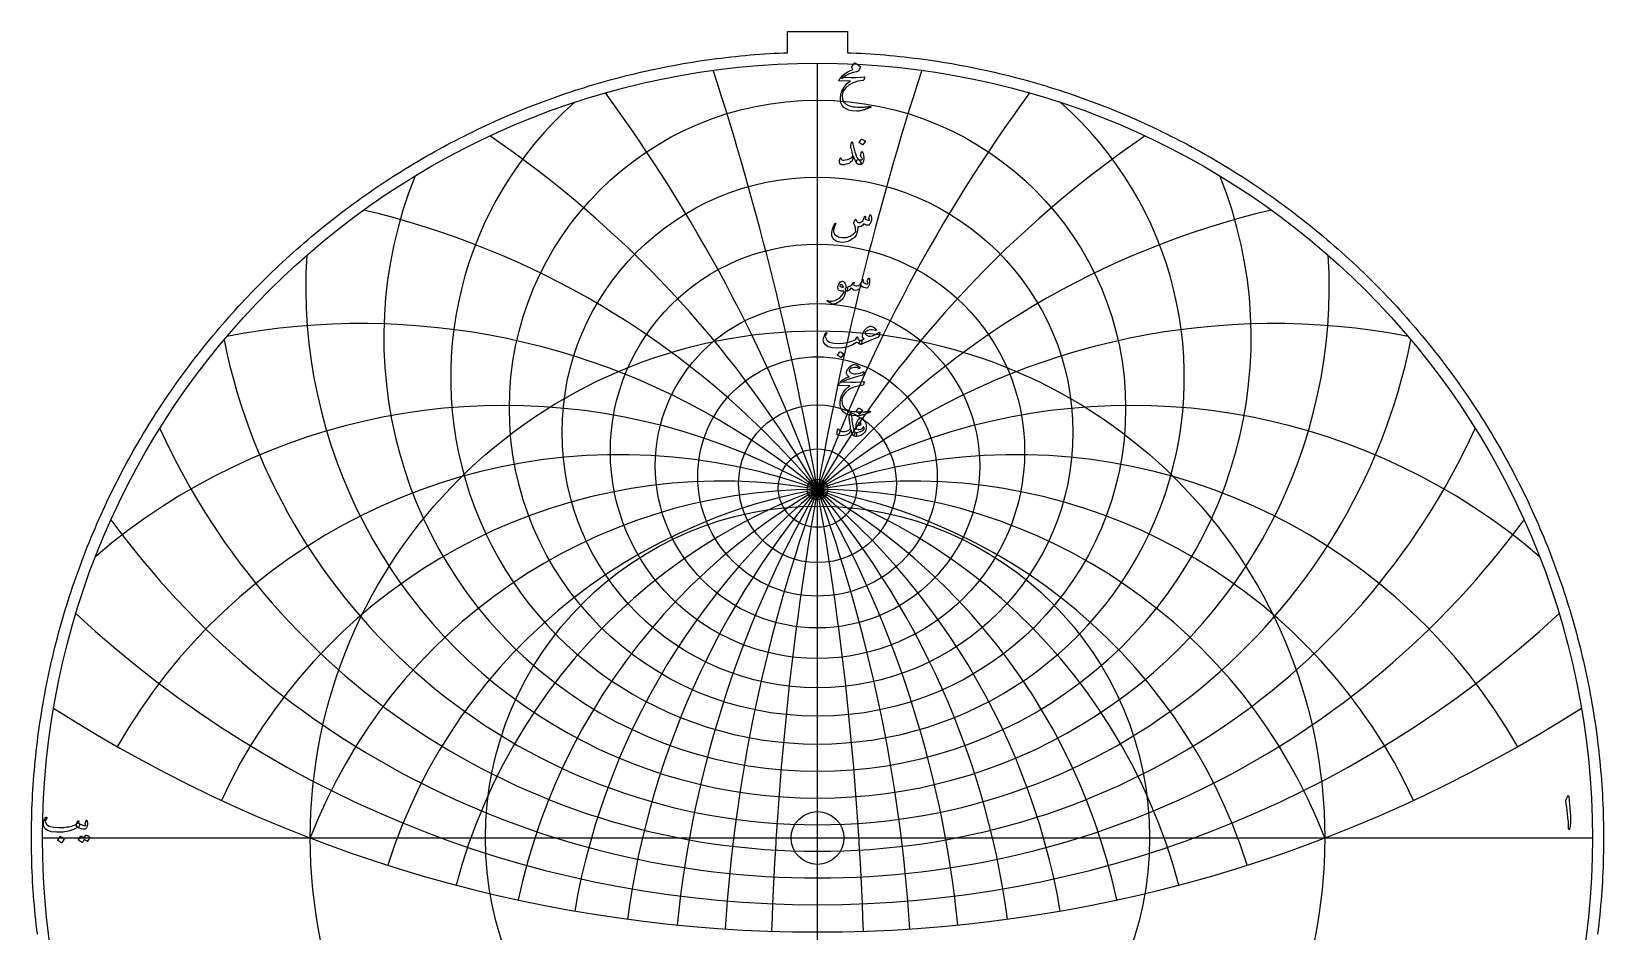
# Model space of a CAD drawing. Header units: millimetres. Extents: x -69 to 69, y -69 to 71.
# Drawn here: x -68.9 to 68.9, y -8.2 to 70.7 of the extents above; entities that cross this region are included whole.
import ezdxf

# ---------------------------------------------------------------- set-up
doc = ezdxf.new("R2010")
doc.units = ezdxf.units.MM
for name, color, linetype in [('CUT_INNER', 6, 'Continuous'), ('CUT_OUTER', 1, 'Continuous'), ('ENGRAVE', 7, 'Continuous'), ('ENGRAVE_FINE', 8, 'Continuous'), ('TEXT', 5, 'Continuous')]:
    doc.layers.add(name, color=color, linetype=linetype)

msp = doc.modelspace()

# ---------------------------------------------------------------- linework, layer by layer
at = {"layer": 'CUT_INNER'}
msp.add_circle((0, 0), 2.315, dxfattribs=at)
at = {"layer": 'CUT_OUTER'}
msp.add_lwpolyline([(-68.4141, -8.4381), (-68.4646, -8.0181), (-68.5125, -7.5979), (-68.5578, -7.1774), (-68.6006, -6.7566), (-68.6407, -6.3355), (-68.6783, -5.9142), (-68.7133, -5.4927), (-68.7457, -5.071), (-68.7755, -4.6491), (-68.8028, -4.227), (-68.8274, -3.8047), (-68.8495, -3.3824), (-68.8689, -2.9598), (-68.8858, -2.5372), (-68.9001, -2.1145), (-68.9117, -1.6917), (-68.9208, -1.2688), (-68.9273, -0.8459), (-68.9312, -0.423), (-68.9325, 0), (-68.9312, 0.423), (-68.9273, 0.8459), (-68.9208, 1.2688), (-68.9117, 1.6917), (-68.9001, 2.1145), (-68.8858, 2.5372), (-68.8689, 2.9598), (-68.8495, 3.3824), (-68.8274, 3.8047), (-68.8028, 4.227), (-68.7755, 4.6491), (-68.7457, 5.071), (-68.7133, 5.4927), (-68.6783, 5.9142), (-68.6407, 6.3355), (-68.6006, 6.7566), (-68.5578, 7.1774), (-68.5125, 7.5979), (-68.4646, 8.0181), (-68.4141, 8.4381), (-68.361, 8.8577), (-68.3054, 9.277), (-68.2472, 9.6959), (-68.1864, 10.1145), (-68.1231, 10.5327), (-68.0572, 10.9505), (-67.9887, 11.3679), (-67.9177, 11.7848), (-67.8441, 12.2013), (-67.7679, 12.6174), (-67.6892, 13.033), (-67.608, 13.4481), (-67.5242, 13.8626), (-67.4379, 14.2767), (-67.349, 14.6902), (-67.2576, 15.1032), (-67.1636, 15.5156), (-67.0672, 15.9274), (-66.9682, 16.3386), (-66.8667, 16.7492), (-66.7626, 17.1592), (-66.6561, 17.5685), (-66.5471, 17.9772), (-66.4355, 18.3852), (-66.3214, 18.7925), (-66.2049, 19.1991), (-66.0858, 19.6049), (-65.9643, 20.01), (-65.8403, 20.4144), (-65.7138, 20.818), (-65.5848, 21.2208), (-65.4534, 21.6229), (-65.3194, 22.0241), (-65.1831, 22.4245), (-65.0443, 22.824), (-64.903, 23.2227), (-64.7593, 23.6205), (-64.6131, 24.0174), (-64.4645, 24.4134), (-64.3135, 24.8085), (-64.1601, 25.2026), (-64.0042, 25.5958), (-63.846, 25.9881), (-63.6853, 26.3793), (-63.5223, 26.7696), (-63.3568, 27.1589), (-63.189, 27.5471), (-63.0188, 27.9343), (-62.8462, 28.3204), (-62.6712, 28.7055), (-62.4939, 29.0895), (-62.3142, 29.4724), (-62.1322, 29.8542), (-61.9479, 30.2349), (-61.7612, 30.6144), (-61.5722, 30.9928), (-61.3809, 31.37), (-61.1872, 31.7461), (-60.9913, 32.1209), (-60.793, 32.4946), (-60.5925, 32.867), (-60.3897, 33.2381), (-60.1846, 33.6081), (-59.9773, 33.9767), (-59.7677, 34.3441), (-59.5558, 34.7102), (-59.3417, 35.0749), (-59.1254, 35.4384), (-58.9068, 35.8005), (-58.686, 36.1613), (-58.4631, 36.5207), (-58.2379, 36.8787), (-58.0105, 37.2354), (-57.7809, 37.5906), (-57.5492, 37.9444), (-57.3153, 38.2968), (-57.0792, 38.6478), (-56.841, 38.9973), (-56.6006, 39.3453), (-56.3582, 39.6919), (-56.1136, 40.037), (-55.8668, 40.3805), (-55.618, 40.7225), (-55.3671, 41.063), (-55.1141, 41.402), (-54.859, 41.7394), (-54.6019, 42.0752), (-54.3427, 42.4095), (-54.0814, 42.7421), (-53.8182, 43.0731), (-53.5529, 43.4025), (-53.2855, 43.7303), (-53.0162, 44.0564), (-52.7449, 44.3809), (-52.4716, 44.7037), (-52.1963, 45.0248), (-51.919, 45.3443), (-51.6398, 45.662), (-51.3587, 45.978), (-51.0756, 46.2922), (-50.7906, 46.6048), (-50.5037, 46.9155), (-50.2149, 47.2245), (-49.9242, 47.5318), (-49.6316, 47.8372), (-49.3371, 48.1408), (-49.0408, 48.4426), (-48.7426, 48.7426), (-48.4426, 49.0408), (-48.1408, 49.3371), (-47.8372, 49.6316), (-47.5318, 49.9242), (-47.2245, 50.2149), (-46.9155, 50.5037), (-46.6048, 50.7906), (-46.2922, 51.0756), (-45.978, 51.3587), (-45.662, 51.6398), (-45.3443, 51.919), (-45.0248, 52.1963), (-44.7037, 52.4716), (-44.3809, 52.7449), (-44.0564, 53.0162), (-43.7303, 53.2855), (-43.4025, 53.5529), (-43.0731, 53.8182), (-42.7421, 54.0814), (-42.4095, 54.3427), (-42.0752, 54.6019), (-41.7394, 54.859), (-41.402, 55.1141), (-41.063, 55.3671), (-40.7225, 55.618), (-40.3805, 55.8668), (-40.037, 56.1136), (-39.6919, 56.3582), (-39.3453, 56.6006), (-38.9973, 56.841), (-38.6478, 57.0792), (-38.2968, 57.3153), (-37.9444, 57.5492), (-37.5906, 57.7809), (-37.2354, 58.0105), (-36.8787, 58.2379), (-36.5207, 58.4631), (-36.1613, 58.686), (-35.8005, 58.9068), (-35.4384, 59.1254), (-35.0749, 59.3417), (-34.7102, 59.5558), (-34.3441, 59.7677), (-33.9767, 59.9773), (-33.6081, 60.1846), (-33.2381, 60.3897), (-32.867, 60.5925), (-32.4946, 60.793), (-32.1209, 60.9913), (-31.7461, 61.1872), (-31.37, 61.3809), (-30.9928, 61.5722), (-30.6144, 61.7612), (-30.2349, 61.9479), (-29.8542, 62.1322), (-29.4724, 62.3142), (-29.0895, 62.4939), (-28.7055, 62.6712), (-28.3204, 62.8462), (-27.9343, 63.0188), (-27.5471, 63.189), (-27.1589, 63.3568), (-26.7696, 63.5223), (-26.3793, 63.6853), (-25.9881, 63.846), (-25.5958, 64.0042), (-25.2026, 64.1601), (-24.8085, 64.3135), (-24.4134, 64.4645), (-24.0174, 64.6131), (-23.6205, 64.7593), (-23.2227, 64.903), (-22.824, 65.0443), (-22.4245, 65.1831), (-22.0241, 65.3194), (-21.6229, 65.4534), (-21.2208, 65.5848), (-20.818, 65.7138), (-20.4144, 65.8403), (-20.01, 65.9643), (-19.6049, 66.0858), (-19.1991, 66.2049), (-18.7925, 66.3214), (-18.3852, 66.4355), (-17.9772, 66.5471), (-17.5685, 66.6561), (-17.1592, 66.7626), (-16.7492, 66.8667), (-16.3386, 66.9682), (-15.9274, 67.0672), (-15.5156, 67.1636), (-15.1032, 67.2576), (-14.6902, 67.349), (-14.2767, 67.4379), (-13.8626, 67.5242), (-13.4481, 67.608), (-13.033, 67.6892), (-12.6174, 67.7679), (-12.2013, 67.8441), (-11.7848, 67.9177), (-11.3679, 67.9887), (-10.9505, 68.0572), (-10.5327, 68.1231), (-10.1145, 68.1864), (-9.6959, 68.2472), (-9.277, 68.3054), (-8.8577, 68.361), (-8.4381, 68.4141), (-8.0181, 68.4646), (-7.5979, 68.5125), (-7.1774, 68.5578), (-6.7566, 68.6006), (-6.3355, 68.6407), (-5.9142, 68.6783), (-5.4927, 68.7133), (-5.071, 68.7457), (-4.6491, 68.7755), (-4.227, 68.8028), (-3.8047, 68.8274), (-3.3824, 68.8495), (-2.9598, 68.8689), (-2.6425, 68.8816), (-2.6425, 70.7445), (2.6425, 70.7445), (2.6425, 68.8816), (2.9598, 68.8689), (3.3824, 68.8495), (3.8047, 68.8274), (4.227, 68.8028), (4.6491, 68.7755), (5.071, 68.7457), (5.4927, 68.7133), (5.9142, 68.6783), (6.3355, 68.6407), (6.7566, 68.6006), (7.1774, 68.5578), (7.5979, 68.5125), (8.0181, 68.4646), (8.4381, 68.4141), (8.8577, 68.361), (9.277, 68.3054), (9.6959, 68.2472), (10.1145, 68.1864), (10.5327, 68.1231), (10.9505, 68.0572), (11.3679, 67.9887), (11.7848, 67.9177), (12.2013, 67.8441), (12.6174, 67.7679), (13.033, 67.6892), (13.4481, 67.608), (13.8626, 67.5242), (14.2767, 67.4379), (14.6902, 67.349), (15.1032, 67.2576), (15.5156, 67.1636), (15.9274, 67.0672), (16.3386, 66.9682), (16.7492, 66.8667), (17.1592, 66.7626), (17.5685, 66.6561), (17.9772, 66.5471), (18.3852, 66.4355), (18.7925, 66.3214), (19.1991, 66.2049), (19.6049, 66.0858), (20.01, 65.9643), (20.4144, 65.8403), (20.818, 65.7138), (21.2208, 65.5848), (21.6229, 65.4534), (22.0241, 65.3194), (22.4245, 65.1831), (22.824, 65.0443), (23.2227, 64.903), (23.6205, 64.7593), (24.0174, 64.6131), (24.4134, 64.4645), (24.8085, 64.3135), (25.2026, 64.1601), (25.5958, 64.0042), (25.9881, 63.846), (26.3793, 63.6853), (26.7696, 63.5223), (27.1589, 63.3568), (27.5471, 63.189), (27.9343, 63.0188), (28.3204, 62.8462), (28.7055, 62.6712), (29.0895, 62.4939), (29.4724, 62.3142), (29.8542, 62.1322), (30.2349, 61.9479), (30.6144, 61.7612), (30.9928, 61.5722), (31.37, 61.3809), (31.7461, 61.1872), (32.1209, 60.9913), (32.4946, 60.793), (32.867, 60.5925), (33.2381, 60.3897), (33.6081, 60.1846), (33.9767, 59.9773), (34.3441, 59.7677), (34.7102, 59.5558), (35.0749, 59.3417), (35.4384, 59.1254), (35.8005, 58.9068), (36.1613, 58.686), (36.5207, 58.4631), (36.8787, 58.2379), (37.2354, 58.0105), (37.5906, 57.7809), (37.9444, 57.5492), (38.2968, 57.3153), (38.6478, 57.0792), (38.9973, 56.841), (39.3453, 56.6006), (39.6919, 56.3582), (40.037, 56.1136), (40.3805, 55.8668), (40.7225, 55.618), (41.063, 55.3671), (41.402, 55.1141), (41.7394, 54.859), (42.0752, 54.6019), (42.4095, 54.3427), (42.7421, 54.0814), (43.0731, 53.8182), (43.4025, 53.5529), (43.7303, 53.2855), (44.0564, 53.0162), (44.3809, 52.7449), (44.7037, 52.4716), (45.0248, 52.1963), (45.3443, 51.919), (45.662, 51.6398), (45.978, 51.3587), (46.2922, 51.0756), (46.6048, 50.7906), (46.9155, 50.5037), (47.2245, 50.2149), (47.5318, 49.9242), (47.8372, 49.6316), (48.1408, 49.3371), (48.4426, 49.0408), (48.7426, 48.7426), (49.0408, 48.4426), (49.3371, 48.1408), (49.6316, 47.8372), (49.9242, 47.5318), (50.2149, 47.2245), (50.5037, 46.9155), (50.7906, 46.6048), (51.0756, 46.2922), (51.3587, 45.978), (51.6398, 45.662), (51.919, 45.3443), (52.1963, 45.0248), (52.4716, 44.7037), (52.7449, 44.3809), (53.0162, 44.0564), (53.2855, 43.7303), (53.5529, 43.4025), (53.8182, 43.0731), (54.0814, 42.7421), (54.3427, 42.4095), (54.6019, 42.0752), (54.859, 41.7394), (55.1141, 41.402), (55.3671, 41.063), (55.618, 40.7225), (55.8668, 40.3805), (56.1136, 40.037), (56.3582, 39.6919), (56.6006, 39.3453), (56.841, 38.9973), (57.0792, 38.6478), (57.3153, 38.2968), (57.5492, 37.9444), (57.7809, 37.5906), (58.0105, 37.2354), (58.2379, 36.8787), (58.4631, 36.5207), (58.686, 36.1613), (58.9068, 35.8005), (59.1254, 35.4384), (59.3417, 35.0749), (59.5558, 34.7102), (59.7677, 34.3441), (59.9773, 33.9767), (60.1846, 33.6081), (60.3897, 33.2381), (60.5925, 32.867), (60.793, 32.4946), (60.9913, 32.1209), (61.1872, 31.7461), (61.3809, 31.37), (61.5722, 30.9928), (61.7612, 30.6144), (61.9479, 30.2349), (62.1322, 29.8542), (62.3142, 29.4724), (62.4939, 29.0895), (62.6712, 28.7055), (62.8462, 28.3204), (63.0188, 27.9343), (63.189, 27.5471), (63.3568, 27.1589), (63.5223, 26.7696), (63.6853, 26.3793), (63.846, 25.9881), (64.0042, 25.5958), (64.1601, 25.2026), (64.3135, 24.8085), (64.4645, 24.4134), (64.6131, 24.0174), (64.7593, 23.6205), (64.903, 23.2227), (65.0443, 22.824), (65.1831, 22.4245), (65.3194, 22.0241), (65.4534, 21.6229), (65.5848, 21.2208), (65.7138, 20.818), (65.8403, 20.4144), (65.9643, 20.01), (66.0858, 19.6049), (66.2049, 19.1991), (66.3214, 18.7925), (66.4355, 18.3852), (66.5471, 17.9772), (66.6561, 17.5685), (66.7626, 17.1592), (66.8667, 16.7492), (66.9682, 16.3386), (67.0672, 15.9274), (67.1636, 15.5156), (67.2576, 15.1032), (67.349, 14.6902), (67.4379, 14.2767), (67.5242, 13.8626), (67.608, 13.4481), (67.6892, 13.033), (67.7679, 12.6174), (67.8441, 12.2013), (67.9177, 11.7848), (67.9887, 11.3679), (68.0572, 10.9505), (68.1231, 10.5327), (68.1864, 10.1145), (68.2472, 9.6959), (68.3054, 9.277), (68.361, 8.8577), (68.4141, 8.4381), (68.4646, 8.0181), (68.5125, 7.5979), (68.5578, 7.1774), (68.6006, 6.7566), (68.6407, 6.3355), (68.6783, 5.9142), (68.7133, 5.4927), (68.7457, 5.071), (68.7755, 4.6491), (68.8028, 4.227), (68.8274, 3.8047), (68.8495, 3.3824), (68.8689, 2.9598), (68.8858, 2.5372), (68.9001, 2.1145), (68.9117, 1.6917), (68.9208, 1.2688), (68.9273, 0.8459), (68.9312, 0.423), (68.9325, 0), (68.9312, -0.423), (68.9273, -0.8459), (68.9208, -1.2688), (68.9117, -1.6917), (68.9001, -2.1145), (68.8858, -2.5372), (68.8689, -2.9598), (68.8495, -3.3824), (68.8274, -3.8047), (68.8028, -4.227), (68.7755, -4.6491), (68.7457, -5.071), (68.7133, -5.4927), (68.6783, -5.9142), (68.6407, -6.3355), (68.6006, -6.7566), (68.5578, -7.1774), (68.5125, -7.5979), (68.4646, -8.0181), (68.4141, -8.4381)], dxfattribs=at)
at = {"layer": 'ENGRAVE'}
for points in [[(0, -67.95), (0, 67.95)], [(-67.95, 0), (67.95, 0)]]:
    msp.add_lwpolyline(points, dxfattribs=at)
for centre, radius in [((0, 0), 67.95), ((0, 37.6982), 27.0197), ((0, 35.571), 22.3956), ((0, 33.9148), 18.1638), ((0, 32.6477), 14.2238), ((0, 0), 44.4794), ((0, 31.7124), 10.4969), ((0, 31.0696), 6.9193), ((0, 30.6936), 3.4366), ((0, 30.5698), 0.906), ((0, 0), 29.1157)]:
    msp.add_circle(centre, radius, dxfattribs=at)
for centre, radius, start, end in [((0, 40.4137), 32.17, 131.44749, 48.55251), ((0, 43.8883), 38.0325, 158.111417, 21.888583), ((0, 48.3767), 44.8761, 176.527025, 3.472975), ((0, 54.2737), 53.109, 191.49664, 348.50336), ((0, 62.2205), 63.3853, 204.507158, 335.492842), ((0, -17.074), 47.6438, 21, 159), ((0, -17.074), 47.6438, 21, 159), ((0, 73.3296), 76.8302, 216.250717, 323.749283), ((0, 89.707), 95.5628, 227.113368, 312.886632), ((0, 115.8727), 124.1164, 237.334847, 302.665153)]:
    msp.add_arc(centre, radius, start, end, dxfattribs=at)
at = {"layer": 'ENGRAVE_FINE'}
for centre, radius, start, end in [((-270.2016, -17.074), 274.3699, 1.857947, 17.916987), ((-270.2016, -17.074), 274.3699, 1.857947, 17.916987), ((270.2016, -17.074), 274.3699, 162.083013, 178.142053), ((270.2016, -17.074), 274.3699, 162.083013, 178.142053), ((-130.9004, -17.074), 139.3012, 3.743551, 36.279337), ((-130.9004, -17.074), 139.3012, 3.743551, 36.279337), ((130.9004, -17.074), 139.3012, 143.720663, 176.256449), ((130.9004, -17.074), 139.3012, 143.720663, 176.256449), ((-82.5215, -17.074), 95.2877, 5.686111, 55.63063), ((-82.5215, -17.074), 95.2877, 5.686111, 55.63063), ((82.5215, -17.074), 95.2877, 124.36937, 174.313889), ((82.5215, -17.074), 95.2877, 124.36937, 174.313889), ((-56.7797, -17.074), 74.1206, 7.718412, 76.755815), ((-56.7797, -17.074), 74.1206, 7.718412, 76.755815), ((56.7797, -17.074), 74.1206, 103.244185, 172.281588), ((56.7797, -17.074), 74.1206, 103.244185, 172.281588), ((-39.9779, -17.074), 62.1946, 9.87903, 100.948203), ((-39.9779, -17.074), 62.1946, 9.87903, 100.948203), ((39.9779, -17.074), 62.1946, 79.051797, 170.12097), ((39.9779, -17.074), 62.1946, 79.051797, 170.12097), ((-27.5072, -17.074), 55.0144, 12.215451, 130.587427), ((-27.5072, -17.074), 55.0144, 12.215451, 130.587427), ((27.5072, -17.074), 55.0144, 49.412573, 167.784549), ((27.5072, -17.074), 55.0144, 49.412573, 167.784549), ((-17.3409, -17.074), 50.7015, 14.788559, 150.348571), ((-17.3409, -17.074), 50.7015, 14.788559, 150.348571), ((17.3409, -17.074), 50.7015, 29.651429, 165.211441), ((17.3409, -17.074), 50.7015, 29.651429, 165.211441), ((-8.4009, -17.074), 48.3788, 17.679419, 155.089162), ((-8.4009, -17.074), 48.3788, 17.679419, 155.089162), ((8.4009, -17.074), 48.3788, 24.910838, 162.320581), ((8.4009, -17.074), 48.3788, 24.910838, 162.320581)]:
    msp.add_arc(centre, radius, start, end, dxfattribs=at)
at = {"layer": 'TEXT'}
for points in [[(3.3917, 67.2), (3.0405, 67.1083), (2.7306, 66.99), (2.4619, 66.8451), (2.2343, 66.6735), (2.1994, 66.6472), (2.167, 66.6324), (2.1371, 66.6291), (2.1097, 66.6374), (2.0778, 66.6753), (2.0826, 66.7288), (2.1241, 66.7979), (2.2022, 66.8825), (2.3868, 67.0357), (2.599, 67.1739), (2.8389, 67.2969), (3.1063, 67.4049), (3.03, 67.5174), (3.0157, 67.5456), (3.0089, 67.5737), (3.0096, 67.6018), (3.0179, 67.63), (3.0719, 67.7372), (3.1214, 67.8259), (3.1664, 67.8959), (3.2068, 67.9474), (3.2327, 67.9718), (3.258, 67.9846), (3.2829, 67.9859), (3.3073, 67.9756), (3.4487, 67.8957), (3.5675, 67.8208), (3.6637, 67.751), (3.7372, 67.6862), (3.7516, 67.6654), (3.7583, 67.639), (3.7576, 67.6071), (3.7493, 67.5697), (3.7234, 67.5112), (3.682, 67.4401), (3.625, 67.3565), (3.5524, 67.2603), (3.5333, 67.2459), (3.5002, 67.2311), (3.4529, 67.2158), (3.3917, 67.2)], [(2.4433, 66.7338), (2.9589, 66.7157), (3.4047, 66.7137), (3.7807, 66.7278), (4.0869, 66.7579), (4.0963, 66.7591), (4.1044, 66.7584), (4.1114, 66.7561), (4.117, 66.7519), (4.1211, 66.7463), (4.1235, 66.7394), (4.1242, 66.7312), (4.123, 66.7218), (4.1151, 66.6851), (4.1075, 66.6514), (4.1, 66.6208), (4.0929, 66.5932), (4.086, 66.5686), (4.0793, 66.547), (4.0729, 66.5284), (4.0668, 66.5128), (4.0537, 66.4879), (4.0386, 66.4696), (4.0216, 66.4578), (4.0025, 66.4525), (3.5383, 66.3684), (3.1345, 66.2365), (2.7909, 66.057), (2.5076, 65.8297), (2.3644, 65.6662), (2.2604, 65.4931), (2.1956, 65.3105), (2.17, 65.1184), (2.1946, 64.8167), (2.2926, 64.5708), (2.4639, 64.3807), (2.7085, 64.2463), (2.8353, 64.2057), (2.9747, 64.172), (3.1267, 64.1454), (3.2912, 64.1258), (3.468, 64.113), (3.6569, 64.1067), (3.8578, 64.107), (4.0708, 64.1137), (4.1465, 64.118), (4.221, 64.1228), (4.2942, 64.1281), (4.3662, 64.1338), (4.4364, 64.1401), (4.5043, 64.1469), (4.57, 64.1542), (4.6334, 64.162), (4.6527, 64.163), (4.6665, 64.1579), (4.6748, 64.1469), (4.6776, 64.1298), (4.6761, 64.11), (4.6716, 64.0946), (4.664, 64.0838), (4.6535, 64.0776), (4.54, 64.0296), (4.4325, 63.9861), (4.331, 63.9472), (4.2355, 63.9128), (4.1464, 63.8827), (4.0638, 63.8565), (3.9877, 63.8344), (3.9181, 63.8164), (3.8527, 63.8031), (3.789, 63.7912), (3.7271, 63.7809), (3.6669, 63.7722), (3.6083, 63.7654), (3.5509, 63.7611), (3.4948, 63.7593), (3.4399, 63.7601), (3.0651, 63.7892), (2.7527, 63.8525), (2.5026, 63.95), (2.3147, 64.0816), (2.1768, 64.2461), (2.0806, 64.4382), (2.0261, 64.658), (2.0133, 64.9054), (2.0527, 65.2123), (2.1469, 65.5102), (2.2958, 65.799), (2.4995, 66.0788), (2.5792, 66.1634), (2.6693, 66.2446), (2.77, 66.3222), (2.8813, 66.3963), (1.9088, 66.4043), (1.8855, 66.4144), (1.8757, 66.4324), (1.8794, 66.4586), (1.8968, 66.4927), (1.9294, 66.5424), (1.959, 66.5872), (1.9857, 66.6268), (2.0093, 66.6615), (2.0299, 66.6909), (2.0475, 66.7147), (2.062, 66.7331), (2.0736, 66.7459), (2.0997, 66.7481), (2.17, 66.7469), (2.2845, 66.7421), (2.4433, 66.7338)], [(3.0802, 60.9511), (3.1033, 60.8457), (3.1284, 60.7386), (3.1556, 60.6297), (3.1847, 60.5191), (3.2158, 60.4062), (3.249, 60.2905), (3.2842, 60.1721), (3.3213, 60.0509), (3.3964, 59.8329), (3.465, 59.6691), (3.527, 59.5596), (3.5825, 59.5044), (3.631, 59.4715), (3.68, 59.425), (3.7295, 59.365), (3.7794, 59.2914), (3.8267, 59.2002), (3.8397, 59.1317), (3.8186, 59.0857), (3.7634, 59.0623), (3.5848, 59.0804), (3.4268, 59.199), (3.2894, 59.418), (3.1726, 59.7375), (3.1701, 59.7427), (3.1666, 59.7465), (3.1621, 59.7488), (3.1566, 59.7495), (3.1526, 59.7488), (3.1485, 59.7465), (3.1445, 59.7427), (3.1405, 59.7375), (3.1292, 59.6857), (3.1154, 59.631), (3.0991, 59.5732), (3.0802, 59.5124), (3.0596, 59.4549), (3.038, 59.4069), (3.0154, 59.3685), (2.9918, 59.3396), (2.9069, 59.2655), (2.8009, 59.2), (2.6738, 59.143), (2.5257, 59.0945), (2.375, 59.0586), (2.2444, 59.0433), (2.1338, 59.0485), (2.0434, 59.0744), (1.9661, 59.1392), (1.9309, 59.2532), (1.9379, 59.4165), (1.9872, 59.629), (1.9919, 59.636), (1.9982, 59.641), (2.006, 59.644), (2.0153, 59.645), (2.0264, 59.6438), (2.0354, 59.64), (2.0424, 59.6337), (2.0475, 59.6249), (2.0665, 59.5805), (2.0876, 59.5436), (2.1107, 59.5142), (2.1359, 59.4923), (2.2142, 59.4632), (2.3207, 59.4562), (2.4553, 59.4712), (2.6181, 59.5084), (2.7916, 59.5642), (2.9265, 59.6269), (3.0227, 59.6968), (3.0802, 59.7736), (3.0898, 59.8515), (3.0742, 59.9846), (3.0335, 60.173), (2.9677, 60.4166), (2.9361, 60.5449), (2.9175, 60.6487), (2.9119, 60.7278), (2.9195, 60.7823), (2.9958, 60.9993), (3.0041, 61.0221), (3.0129, 61.0385), (3.0222, 61.0483), (3.032, 61.0515), (3.0441, 61.0452), (3.0561, 61.0264), (3.0682, 60.995), (3.0802, 60.9511)], [(3.8558, 61.2967), (3.8608, 61.3017), (3.8679, 61.3047), (3.8769, 61.3057), (3.8879, 61.3047), (3.9661, 61.273), (4.0396, 61.2344), (4.1087, 61.1887), (4.1733, 61.1359), (4.1795, 61.1279), (4.1823, 61.1198), (4.1816, 61.1118), (4.1773, 61.1038), (3.9884, 60.7984), (3.9814, 60.7911), (3.9723, 60.7893), (3.9613, 60.7931), (3.9482, 60.8024), (3.9369, 60.8104), (3.9191, 60.8225), (3.8947, 60.8385), (3.8638, 60.8586), (3.8259, 60.8827), (3.7804, 60.9109), (3.7275, 60.943), (3.6669, 60.9792), (3.6589, 60.9852), (3.6549, 60.9912), (3.6549, 60.9973), (3.6589, 61.0033)], [(3.892, 59.6531), (3.8684, 59.6925), (3.8458, 59.7264), (3.8242, 59.7548), (3.8036, 59.7776), (3.7887, 59.7972), (3.7804, 59.8198), (3.7787, 59.8455), (3.7835, 59.8741), (3.8679, 60.1795), (3.8797, 60.2061), (3.895, 60.2137), (3.9138, 60.2021), (3.9362, 60.1715), (3.9698, 60.1064), (3.9985, 60.0278), (4.0221, 59.9356), (4.0407, 59.8299), (4.0515, 59.7284), (4.0557, 59.629), (4.0535, 59.5315), (4.0447, 59.4361), (4.0304, 59.3529), (4.0115, 59.2803), (3.9882, 59.2183), (3.9603, 59.1668), (3.9259, 59.1286), (3.8789, 59.0985), (3.8194, 59.0764), (3.7473, 59.0623), (3.6735, 59.0596), (3.6046, 59.0714), (3.5408, 59.0978), (3.4821, 59.1387), (3.4366, 59.1907), (3.4128, 59.2502), (3.4105, 59.3173), (3.4298, 59.3919), (3.4607, 59.4529), (3.4971, 59.4913), (3.5391, 59.5071), (3.5866, 59.5004), (3.6961, 59.474), (3.7915, 59.4712), (3.8729, 59.4921), (3.9402, 59.5365), (3.9417, 59.5483), (3.9342, 59.5717), (3.9176, 59.6066), (3.892, 59.6531)], [(4.5852, 54.617), (4.5922, 54.6346), (4.6012, 54.6472), (4.6123, 54.6547), (4.6253, 54.6572), (4.6422, 54.6552), (4.6565, 54.6492), (4.6683, 54.6391), (4.6776, 54.625), (4.7004, 54.5748), (4.7168, 54.5125), (4.7266, 54.4382), (4.7298, 54.3518), (4.721, 54.2106), (4.6947, 54.0765), (4.6507, 53.9494), (4.5892, 53.8294), (4.5681, 53.8005), (4.545, 53.7781), (4.5199, 53.7623), (4.4927, 53.753), (4.3945, 53.7467), (4.2888, 53.7641), (4.1755, 53.805), (4.0547, 53.8696), (3.953, 53.7302), (3.8327, 53.6375), (3.6938, 53.5915), (3.5363, 53.5923), (3.5312, 53.5075), (3.5238, 53.426), (3.5141, 53.3478), (3.5022, 53.2728), (3.488, 53.2006), (3.4715, 53.1307), (3.4528, 53.063), (3.4318, 52.9975), (3.3831, 52.8795), (3.3173, 52.7705), (3.2344, 52.6705), (3.1345, 52.5796), (2.9006, 52.4239), (2.6532, 52.3144), (2.3923, 52.2511), (2.1178, 52.234), (1.8086, 52.276), (1.5642, 52.3857), (1.3846, 52.5633), (1.2699, 52.8087), (1.2543, 52.8971), (1.2518, 53.0016), (1.2623, 53.1221), (1.2859, 53.2587), (1.3239, 53.4084), (1.3774, 53.5642), (1.4464, 53.7259), (1.5311, 53.8937), (1.5378, 53.9042), (1.5461, 53.9118), (1.5559, 53.9163), (1.5672, 53.9178), (1.5785, 53.9168), (1.5883, 53.9138), (1.5966, 53.9087), (1.6034, 53.9017), (1.6079, 53.8914), (1.6094, 53.8806), (1.6079, 53.8693), (1.6034, 53.8575), (1.4959, 53.6342), (1.4266, 53.4506), (1.3954, 53.3067), (1.4025, 53.2025), (1.5039, 52.9727), (1.6637, 52.8057), (1.8817, 52.7014), (2.158, 52.66), (2.5442, 52.6846), (2.8713, 52.7825), (3.139, 52.9538), (3.3475, 53.1985), (3.3467, 53.3597), (3.3203, 53.53), (3.2683, 53.7093), (3.1907, 53.8977), (3.1809, 53.9168), (3.1757, 53.9339), (3.1749, 53.9489), (3.1787, 53.962), (3.2003, 54.0068), (3.2209, 54.0489), (3.2405, 54.0882), (3.259, 54.1247), (3.2766, 54.158), (3.2932, 54.1875), (3.3088, 54.2133), (3.3233, 54.2352), (3.3316, 54.2445), (3.3404, 54.2483), (3.3497, 54.2466), (3.3595, 54.2393), (3.3645, 54.2337), (3.3716, 54.2252), (3.3806, 54.2136), (3.3917, 54.1991), (3.4042, 54.1815), (3.4178, 54.1609), (3.4323, 54.1373), (3.4479, 54.1107), (3.4796, 54.0594), (3.5062, 54.0223), (3.5278, 53.9992), (3.5444, 53.9901), (3.6488, 53.9813), (3.7533, 53.9992), (3.8578, 54.0436), (3.9623, 54.1147), (4.0002, 54.1619), (4.0376, 54.2393), (4.0746, 54.3468), (4.111, 54.4844), (4.1145, 54.4975), (4.121, 54.5085), (4.1306, 54.5176), (4.1431, 54.5246), (4.1549, 54.5291), (4.1662, 54.5306), (4.177, 54.5291), (4.1873, 54.5246), (4.2026, 54.4995), (4.2084, 54.4523), (4.2047, 54.3829), (4.1913, 54.2915), (4.2725, 54.2418), (4.3591, 54.2091), (4.4513, 54.1936), (4.549, 54.1951), (4.5477, 54.2244), (4.544, 54.2483), (4.5377, 54.2666), (4.5289, 54.2795), (4.5189, 54.2915), (4.5128, 54.3036), (4.5108, 54.3156), (4.5128, 54.3277)], [(2.4614, 47.9069), (2.3672, 47.5761), (2.2092, 47.2991), (1.9874, 47.0758), (1.7019, 46.9063), (1.6619, 46.8891), (1.6225, 46.8736), (1.5836, 46.8599), (1.5451, 46.848), (1.5075, 46.8381), (1.4708, 46.8304), (1.4351, 46.825), (1.4005, 46.8219), (1.3141, 46.8342), (1.1995, 46.8792), (1.0569, 46.9568), (0.8861, 47.067), (0.8678, 47.0828), (0.857, 47.0982), (0.8537, 47.113), (0.858, 47.1273), (0.8675, 47.1384), (0.8801, 47.1434), (0.8956, 47.1424), (0.9142, 47.1353), (1.0918, 47.0778), (1.291, 47.0781), (1.5117, 47.1361), (1.7541, 47.2519), (1.952, 47.3862), (2.1158, 47.5442), (2.2454, 47.7258), (2.3408, 47.931), (2.3401, 47.9383), (2.3378, 47.9441), (2.334, 47.9483), (2.3287, 47.9511), (2.1904, 47.9591), (2.0726, 47.9752), (1.9754, 47.9993), (1.8988, 48.0315), (1.8395, 48.0812), (1.8023, 48.15), (1.7872, 48.2379), (1.7943, 48.3449), (1.7965, 48.3591), (1.7993, 48.3736), (1.8026, 48.3882), (1.8063, 48.4032), (1.8106, 48.4186), (1.8154, 48.4348), (1.8207, 48.4518), (1.8264, 48.4695), (1.8736, 48.5843), (1.9309, 48.6795), (1.9982, 48.7551), (2.0756, 48.8111), (2.1547, 48.8417), (2.2273, 48.8412), (2.2933, 48.8096), (2.3529, 48.7468), (2.4049, 48.6594), (2.4443, 48.5579), (2.4712, 48.4424), (2.4855, 48.3128), (2.4934, 48.3129), (2.501, 48.3133), (2.5085, 48.3139), (2.5156, 48.3148), (2.5228, 48.3157), (2.5302, 48.3163), (2.5378, 48.3167), (2.5458, 48.3168), (2.5729, 48.311), (2.594, 48.2937), (2.609, 48.2648), (2.6181, 48.2244), (2.6219, 48.1799), (2.6211, 48.135), (2.6158, 48.0895), (2.606, 48.0435), (2.5932, 48.0031), (2.5789, 47.9742), (2.5631, 47.9569), (2.5458, 47.9511), (2.4694, 47.9511), (2.4689, 47.9438), (2.4674, 47.934), (2.4649, 47.9217), (2.4614, 47.9069)], [(2.2685, 48.357), (2.2263, 48.4306), (2.1801, 48.4826), (2.1298, 48.5129), (2.0756, 48.5217), (2.0432, 48.5132), (2.0143, 48.4996), (1.9889, 48.4811), (1.9671, 48.4574), (1.96, 48.4449), (1.959, 48.4313), (1.9641, 48.4168), (1.9751, 48.4012), (2.0166, 48.3648), (2.0766, 48.3399), (2.1552, 48.3266), (2.2524, 48.3248), (2.2624, 48.3268), (2.2685, 48.3329), (2.2705, 48.3429), (2.2685, 48.357)], [(4.4907, 49.0964), (4.4995, 49.1024), (4.5098, 49.1004), (4.5216, 49.0904), (4.5349, 49.0723), (4.5492, 49.0416), (4.56, 48.9979), (4.5673, 48.9412), (4.5711, 48.8714), (4.5724, 48.792), (4.5681, 48.7146), (4.5583, 48.6393), (4.543, 48.5659), (4.4983, 48.4233), (4.4485, 48.3208), (4.3938, 48.2585), (4.334, 48.2364), (4.1926, 48.2447), (4.0617, 48.2816), (3.9414, 48.3472), (3.8317, 48.4414), (3.7563, 48.2929), (3.6669, 48.1771), (3.5634, 48.094), (3.4459, 48.0435), (3.3226, 48.0325), (3.1978, 48.0636), (3.0714, 48.137), (2.9436, 48.2525), (2.8401, 48.1206), (2.7386, 48.0265), (2.6392, 47.9699), (2.5417, 47.9511), (2.5221, 47.9622), (2.5036, 47.9953), (2.486, 48.0506), (2.4694, 48.1279), (2.4634, 48.2043), (2.4734, 48.2605), (2.4995, 48.2967), (2.5417, 48.3128), (2.7271, 48.3547), (2.8893, 48.4363), (3.0285, 48.5577), (3.1445, 48.7186), (3.1508, 48.7274), (3.1576, 48.7337), (3.1649, 48.7375), (3.1726, 48.7387), (3.1822, 48.7377), (3.1907, 48.7347), (3.1983, 48.7297), (3.2048, 48.7227), (3.2086, 48.7011), (3.1998, 48.6644), (3.1784, 48.6127), (3.1445, 48.5459), (3.189, 48.4944), (3.258, 48.4564), (3.3517, 48.4321), (3.47, 48.4213), (3.6174, 48.4522), (3.7463, 48.5529), (3.8566, 48.7234), (3.9482, 48.9638), (3.9527, 48.9761), (3.9583, 48.9849), (3.9648, 48.9902), (3.9723, 48.9919), (3.9836, 48.9909), (3.9934, 48.9879), (4.0017, 48.9829), (4.0085, 48.9758), (4.0135, 48.9658), (4.0165, 48.9557), (4.0175, 48.9457), (4.0165, 48.9356), (3.9764, 48.7669), (4.0233, 48.7252), (4.0798, 48.6885), (4.1459, 48.6569), (4.2215, 48.6302), (4.2951, 48.6129), (4.3511, 48.6091), (4.3895, 48.6189), (4.4104, 48.6423), (4.4171, 48.678), (4.4134, 48.7287), (4.3991, 48.7945), (4.3742, 48.8754), (4.3785, 48.8982), (4.3993, 48.9427), (4.4367, 49.0087), (4.4907, 49.0964)], [(0.7394, 44.3097), (0.7537, 44.3253), (0.7685, 44.3318), (0.7839, 44.3293), (0.7997, 44.3177), (0.8117, 44.3027), (0.8158, 44.2856), (0.8117, 44.2665), (0.7997, 44.2454), (0.7384, 44.1505), (0.6992, 44.0625), (0.6821, 43.9817), (0.6872, 43.9078), (0.813, 43.6652), (1.0579, 43.4959), (1.4218, 43.4), (1.9048, 43.3774), (2.2632, 43.4038), (2.607, 43.4588), (2.9363, 43.5424), (3.251, 43.6547), (3.3065, 43.6876), (3.3525, 43.7381), (3.3889, 43.8061), (3.4158, 43.8918), (3.4248, 43.9161), (3.4399, 43.9329), (3.461, 43.9422), (3.4881, 43.944), (3.5074, 43.9357), (3.5213, 43.9189), (3.5295, 43.8935), (3.5323, 43.8596), (3.5511, 43.7757), (3.6036, 43.7129), (3.6898, 43.6712), (3.8096, 43.6506), (3.8528, 43.6411), (3.8819, 43.6165), (3.897, 43.5768), (3.898, 43.5221), (3.8834, 43.4201), (3.8638, 43.3472), (3.8392, 43.3035), (3.8096, 43.289), (3.7214, 43.3005), (3.6378, 43.3352), (3.5587, 43.393), (3.4841, 43.4738), (3.4778, 43.4771), (3.467, 43.4748), (3.4517, 43.467), (3.4318, 43.4537), (3.0571, 43.2428), (2.6482, 43.0921), (2.2052, 43.0017), (1.728, 42.9715), (1.2869, 43.0017), (0.9444, 43.0921), (0.7002, 43.2428), (0.5546, 43.4537), (0.5214, 43.5715), (0.5104, 43.6918), (0.5214, 43.8147), (0.5546, 43.94), (0.5993, 44.0565), (0.645, 44.157), (0.6917, 44.2414), (0.7394, 44.3097)], [(5.4692, 44.2976), (5.3889, 43.9761), (5.3798, 43.9606), (5.3648, 43.946), (5.3437, 43.9324), (5.3165, 43.9199), (5.2564, 43.8987), (5.1925, 43.8752), (5.1248, 43.8494), (5.0533, 43.8214), (4.9781, 43.7914), (4.8991, 43.7596), (4.8164, 43.7261), (4.7298, 43.6908), (3.8056, 43.289), (3.7634, 43.2983), (3.7292, 43.3261), (3.7031, 43.3726), (3.685, 43.4377), (3.682, 43.5067), (3.7011, 43.5653), (3.7423, 43.6132), (3.8056, 43.6506), (3.8135, 43.6543), (3.8292, 43.6612), (3.8527, 43.6714), (3.8839, 43.6848), (3.9227, 43.7013), (3.9688, 43.7205), (4.0222, 43.7424), (4.0828, 43.7672), (4.0047, 43.8473), (3.9553, 43.935), (3.9344, 44.0301), (3.9422, 44.1329), (4.0196, 44.3773), (4.1512, 44.584), (4.337, 44.753), (4.5771, 44.8843), (4.6296, 44.8966), (4.6907, 44.8934), (4.7602, 44.8745), (4.8383, 44.8401), (4.9195, 44.7932), (4.9941, 44.7407), (5.0621, 44.6827), (5.1236, 44.6191), (5.141, 44.5958), (5.1488, 44.5739), (5.147, 44.5536), (5.1357, 44.5347), (5.1186, 44.5202), (5.0995, 44.5126), (5.0784, 44.5121), (5.0553, 44.5187), (4.935, 44.5566), (4.8072, 44.5739), (4.6718, 44.5706), (4.5289, 44.5468), (4.3996, 44.5081), (4.2968, 44.4564), (4.2207, 44.3916), (4.1713, 44.3137), (4.1662, 44.279), (4.1793, 44.2394), (4.2104, 44.1947), (4.2597, 44.1449), (4.3159, 44.0997), (4.3722, 44.0646), (4.4284, 44.0394), (4.4847, 44.0244), (4.6532, 44.0201), (4.8333, 44.0555), (5.0249, 44.1306), (5.2281, 44.2454), (5.25, 44.2592), (5.2713, 44.2725), (5.2922, 44.2853), (5.3125, 44.2976), (5.3321, 44.3092), (5.3507, 44.3197), (5.3683, 44.3293), (5.3849, 44.3378), (5.4308, 44.3594), (5.4602, 44.3599), (5.473, 44.3393), (5.4692, 44.2976)], [(1.957, 42.642), (1.9621, 42.647), (1.9691, 42.65), (1.9781, 42.651), (1.9892, 42.65), (2.0673, 42.6184), (2.1409, 42.5797), (2.21, 42.534), (2.2745, 42.4812), (2.2808, 42.4732), (2.2835, 42.4652), (2.2828, 42.4571), (2.2785, 42.4491), (2.0896, 42.1437), (2.0826, 42.1364), (2.0736, 42.1346), (2.0625, 42.1384), (2.0495, 42.1477), (2.0382, 42.1557), (2.0203, 42.1678), (1.996, 42.1839), (1.9651, 42.204), (1.9271, 42.2281), (1.8817, 42.2562), (1.8287, 42.2884), (1.7682, 42.3245), (1.7601, 42.3306), (1.7561, 42.3366), (1.7561, 42.3426), (1.7601, 42.3486)], [(4.0768, 40.885), (4.0801, 40.8566), (4.0617, 40.8036), (4.0218, 40.726), (3.9603, 40.6238), (3.9472, 40.6072), (3.9321, 40.5936), (3.9151, 40.5831), (3.896, 40.5756), (3.6388, 40.5047), (3.4097, 40.4409), (3.2088, 40.3842), (3.036, 40.3344), (2.8913, 40.292), (2.7748, 40.2571), (2.6864, 40.2297), (2.6261, 40.2099), (2.1399, 39.9929), (2.1057, 39.9904), (2.0796, 39.9949), (2.0615, 40.0064), (2.0515, 40.025), (2.0512, 40.0318), (2.0545, 40.0401), (2.0613, 40.0499), (2.0716, 40.0612), (2.1705, 40.1541), (2.3187, 40.2521), (2.5161, 40.355), (2.7628, 40.463), (2.6957, 40.5203), (2.6392, 40.5756), (2.5932, 40.6288), (2.5578, 40.68), (2.536, 40.7361), (2.5307, 40.8036), (2.542, 40.8827), (2.5699, 40.9734), (2.6151, 41.0678), (2.6784, 41.1623), (2.7597, 41.2567), (2.8592, 41.3511), (2.9674, 41.4328), (3.0712, 41.4888), (3.1704, 41.5192), (3.2651, 41.5239), (3.3934, 41.4981), (3.5092, 41.4446), (3.6124, 41.3634), (3.7031, 41.2547), (3.7111, 41.2411), (3.7151, 41.2286), (3.7151, 41.217), (3.7111, 41.2065), (3.7023, 41.1967), (3.692, 41.1914), (3.6802, 41.1906), (3.6669, 41.1944), (3.6078, 41.2133), (3.5509, 41.2296), (3.4963, 41.2434), (3.4439, 41.2547), (3.394, 41.2632), (3.3469, 41.2688), (3.3026, 41.2713), (3.2611, 41.2708), (3.088, 41.2504), (2.9426, 41.2014), (2.8248, 41.1238), (2.7346, 41.0176), (2.8306, 40.8913), (2.9376, 40.7976), (3.0556, 40.7366), (3.1847, 40.7082), (3.3768, 40.7062), (3.5835, 40.7363), (3.8048, 40.7986), (4.0407, 40.893), (4.0504, 40.8955), (4.0597, 40.895), (4.0685, 40.8915), (4.0768, 40.885)], [(2.4091, 40.0049), (2.9247, 39.9868), (3.3706, 39.9848), (3.7465, 39.9989), (4.0527, 40.029), (4.0621, 40.0302), (4.0703, 40.0295), (4.0772, 40.0272), (4.0828, 40.023), (4.087, 40.0174), (4.0894, 40.0105), (4.09, 40.0023), (4.0889, 39.9929), (4.081, 39.9562), (4.0733, 39.9225), (4.0659, 39.8919), (4.0587, 39.8643), (4.0518, 39.8397), (4.0452, 39.8181), (4.0388, 39.7995), (4.0326, 39.7839), (4.0196, 39.759), (4.0045, 39.7407), (3.9874, 39.7289), (3.9683, 39.7236), (3.5042, 39.6395), (3.1003, 39.5076), (2.7567, 39.3281), (2.4734, 39.1008), (2.3303, 38.9372), (2.2263, 38.7642), (2.1615, 38.5816), (2.1359, 38.3895), (2.1605, 38.0878), (2.2584, 37.8419), (2.4297, 37.6518), (2.6743, 37.5174), (2.8012, 37.4768), (2.9406, 37.4431), (3.0925, 37.4165), (3.257, 37.3969), (3.4338, 37.3841), (3.6227, 37.3778), (3.8236, 37.3781), (4.0366, 37.3848), (4.1124, 37.3891), (4.1868, 37.3939), (4.26, 37.3991), (4.332, 37.4049), (4.4022, 37.4112), (4.4701, 37.418), (4.5358, 37.4253), (4.5992, 37.4331), (4.6186, 37.4341), (4.6324, 37.429), (4.6407, 37.418), (4.6434, 37.4009), (4.6419, 37.3811), (4.6374, 37.3657), (4.6299, 37.3549), (4.6193, 37.3487), (4.5058, 37.3007), (4.3983, 37.2572), (4.2968, 37.2183), (4.2014, 37.1839), (4.1122, 37.1538), (4.0296, 37.1276), (3.9535, 37.1055), (3.8839, 37.0875), (3.8185, 37.0741), (3.7548, 37.0623), (3.6929, 37.052), (3.6328, 37.0433), (3.5741, 37.0365), (3.5167, 37.0322), (3.4606, 37.0304), (3.4057, 37.0312), (3.031, 37.0603), (2.7185, 37.1236), (2.4684, 37.2211), (2.2805, 37.3527), (2.1426, 37.5172), (2.0464, 37.7093), (1.9919, 37.9291), (1.9791, 38.1765), (2.0186, 38.4834), (2.1128, 38.7813), (2.2617, 39.0701), (2.4654, 39.3499), (2.545, 39.4345), (2.6352, 39.5157), (2.7359, 39.5933), (2.8471, 39.6674), (1.8747, 39.6754), (1.8513, 39.6855), (1.8415, 39.7035), (1.8453, 39.7297), (1.8626, 39.7638), (1.8952, 39.8135), (1.9249, 39.8582), (1.9515, 39.8979), (1.9751, 39.9326), (1.9957, 39.962), (2.0133, 39.9858), (2.0279, 40.0042), (2.0394, 40.017), (2.0655, 40.0192), (2.1359, 40.018), (2.2504, 40.0132), (2.4091, 40.0049)], [(3.3434, 35.5715), (3.3726, 35.5575), (3.3957, 35.5354), (3.4128, 35.5052), (3.4238, 35.467), (3.4311, 35.4198), (3.4328, 35.3746), (3.4291, 35.3314), (3.4198, 35.2902), (3.406, 35.2551), (3.3886, 35.2299), (3.3678, 35.2149), (3.3434, 35.2099), (3.2231, 35.2433), (3.1234, 35.3274), (3.0443, 35.4623), (2.9858, 35.6479), (2.9782, 35.6799), (2.9717, 35.7077), (2.9662, 35.7311), (2.9617, 35.7504), (2.9582, 35.7653), (2.9556, 35.776), (2.9541, 35.7824), (2.9536, 35.7845), (2.9476, 35.7963), (2.9416, 35.7996), (2.9355, 35.7943), (2.9295, 35.7805), (2.8612, 35.6263), (2.7849, 35.5052), (2.7005, 35.4173), (2.608, 35.3626), (2.4739, 35.3204), (2.3167, 35.2942), (2.1364, 35.2842), (1.9329, 35.2902), (1.797, 35.3322), (1.723, 35.4339), (1.7106, 35.5954), (1.7601, 35.8167), (1.7714, 35.8433), (1.7852, 35.8629), (1.8016, 35.8754), (1.8204, 35.881), (1.839, 35.8792), (1.8546, 35.8699), (1.8671, 35.8531), (1.8767, 35.8287), (1.897, 35.7767), (1.9219, 35.7373), (1.9513, 35.7104), (1.9852, 35.6961), (2.1753, 35.667), (2.3559, 35.664), (2.5269, 35.6871), (2.6884, 35.7363), (2.7585, 35.773), (2.816, 35.8227), (2.861, 35.8855), (2.8934, 35.9613), (2.8913, 35.9972), (2.8813, 36.0809), (2.8632, 36.2122), (2.8371, 36.3913), (2.8238, 36.4871), (2.812, 36.5737), (2.8017, 36.6509), (2.7929, 36.7188), (2.7854, 36.777), (2.7788, 36.8248), (2.7733, 36.8624), (2.7688, 36.8896), (2.765, 36.9313), (2.7658, 36.968), (2.771, 36.9996), (2.7808, 37.0262), (2.7964, 37.0593), (2.811, 37.09), (2.8245, 37.1185), (2.8371, 37.1448), (2.8484, 37.1688), (2.8582, 37.1905), (2.8665, 37.21), (2.8733, 37.2272), (2.8803, 37.241), (2.8893, 37.2503), (2.9004, 37.255), (2.9134, 37.2553), (2.9278, 37.2498), (2.9386, 37.2412), (2.9458, 37.2297), (2.9496, 37.2151), (2.9741, 37.0095), (2.9993, 36.8148), (3.0253, 36.6308), (3.0521, 36.4576), (3.0793, 36.2952), (3.1068, 36.1437), (3.1346, 36.0029), (3.1626, 35.8729), (3.1965, 35.7516), (3.2379, 35.6609), (3.2869, 35.6009), (3.3434, 35.5715)], [(3.5926, 37.7014), (3.5976, 37.7064), (3.6046, 37.7094), (3.6137, 37.7104), (3.6247, 37.7094), (3.7028, 37.6777), (3.7764, 37.6391), (3.8455, 37.5934), (3.91, 37.5406), (3.9163, 37.5326), (3.9191, 37.5245), (3.9183, 37.5165), (3.9141, 37.5085), (3.7252, 37.2031), (3.7182, 37.1958), (3.7091, 37.194), (3.6981, 37.1978), (3.685, 37.2071), (3.6737, 37.2151), (3.6559, 37.2272), (3.6315, 37.2432), (3.6006, 37.2633), (3.5627, 37.2874), (3.5172, 37.3156), (3.4642, 37.3477), (3.4037, 37.3839), (3.3957, 37.3899), (3.3917, 37.3959), (3.3917, 37.402), (3.3957, 37.408)], [(3.8056, 36.8534), (3.8332, 36.8494), (3.8638, 36.8374), (3.8975, 36.8173), (3.9342, 36.7891), (4.0911, 36.6219), (4.2004, 36.4335), (4.2619, 36.224), (4.2757, 35.9935), (4.2634, 35.8734), (4.2386, 35.7664), (4.2011, 35.6725), (4.1512, 35.5916), (3.9892, 35.4246), (3.8005, 35.3053), (3.5853, 35.2337), (3.3434, 35.2099), (3.3191, 35.2156), (3.2982, 35.233), (3.2809, 35.2618), (3.2671, 35.3023), (3.2619, 35.3246), (3.2585, 35.3475), (3.2569, 35.3708), (3.257, 35.3947), (3.2584, 35.4183), (3.2605, 35.4409), (3.2634, 35.4625), (3.2671, 35.4831), (3.2779, 35.5188), (3.2942, 35.5454), (3.3161, 35.563), (3.3434, 35.5715), (3.579, 35.6032), (3.7835, 35.6619), (3.9568, 35.7478), (4.0989, 35.8609), (4.0921, 35.9174), (4.0838, 35.9623), (4.0741, 35.9957), (4.0628, 36.0176), (4.0492, 36.0364), (4.0366, 36.0487), (4.0251, 36.0545), (4.0145, 36.0538), (4.0072, 36.0512), (4.0015, 36.0477), (3.9972, 36.0432), (3.9944, 36.0377), (3.9558, 35.9583), (3.908, 35.897), (3.8513, 35.8538), (3.7855, 35.8287), (3.5943, 35.8139), (3.463, 35.8659), (3.3914, 35.9847), (3.3796, 36.1703), (3.3957, 36.2768), (3.4278, 36.3873), (3.476, 36.5018), (3.5403, 36.6204), (3.6082, 36.7223), (3.675, 36.7952), (3.7408, 36.8389), (3.8056, 36.8534)], [(3.673, 36.4194), (3.633, 36.4081), (3.6016, 36.3782), (3.5788, 36.3298), (3.5645, 36.2627), (3.5647, 36.2522), (3.5655, 36.2446), (3.5667, 36.2401), (3.5685, 36.2386), (3.6089, 36.2288), (3.6498, 36.2235), (3.6913, 36.2228), (3.7332, 36.2265), (3.7702, 36.2343), (3.8005, 36.2456), (3.8244, 36.2605), (3.8417, 36.2788), (3.7965, 36.3433), (3.7533, 36.3883), (3.7121, 36.4137), (3.673, 36.4194)], [(65.758, 3.6181), (65.7989, 3.6974), (65.8319, 3.7252), (65.8568, 3.7016), (65.8737, 3.6266), (65.9723, 2.5765), (66.031, 1.9319), (66.0441, 1.417), (66.0117, 1.0317), (65.9337, 0.7761), (65.9195, 0.7552), (65.9069, 0.744), (65.8959, 0.7424), (65.8866, 0.7504), (65.8791, 0.763), (65.8737, 0.7794), (65.8705, 0.7995), (65.8694, 0.8233), (65.8694, 1.009), (65.8608, 1.2059), (65.8437, 1.414), (65.818, 1.6334), (65.8123, 1.6908), (65.7955, 1.8456), (65.7673, 2.098), (65.728, 2.4479), (65.6337, 3.2237), (65.6315, 3.265), (65.6337, 3.303), (65.6401, 3.3378), (65.6508, 3.3694)], [(-64.7935, 1.312), (-64.7894, 1.3098), (-64.7855, 1.3077), (-64.7819, 1.3055), (-64.7785, 1.3034), (-64.7752, 1.301), (-64.7715, 1.298), (-64.7677, 1.2945), (-64.7635, 1.2905), (-64.7289, 1.2498), (-64.7153, 1.1919), (-64.7225, 1.1169), (-64.7506, 1.0248), (-64.7766, 0.9688), (-64.8032, 0.9337), (-64.8302, 0.9195), (-64.8578, 0.9262), (-64.8717, 0.9329), (-64.8835, 0.9358), (-64.8932, 0.935), (-64.9007, 0.9305), (-65.2522, 0.7381), (-65.6722, 0.6025), (-66.1609, 0.5238), (-66.7181, 0.5018), (-67.1687, 0.5404), (-67.509, 0.6433), (-67.7388, 0.8104), (-67.8583, 1.0419), (-67.8768, 1.1512), (-67.8808, 1.2605), (-67.8704, 1.3698), (-67.8455, 1.4791), (-67.8114, 1.5758), (-67.7694, 1.6645), (-67.7193, 1.7452), (-67.6611, 1.8178), (-67.6502, 1.8269), (-67.6386, 1.8328), (-67.6266, 1.8354), (-67.614, 1.8349), (-67.6022, 1.8298), (-67.5926, 1.8231), (-67.5851, 1.8148), (-67.5797, 1.8049), (-67.5773, 1.7952), (-67.5786, 1.7835), (-67.5837, 1.7695), (-67.5926, 1.7535), (-67.6547, 1.6624), (-67.6954, 1.5734), (-67.7147, 1.4866), (-67.7126, 1.402), (-67.6108, 1.1898), (-67.374, 1.0376), (-67.0021, 0.9455), (-66.4952, 0.9133), (-66.3561, 0.9155), (-66.2171, 0.9219), (-66.0785, 0.9326), (-65.9401, 0.9476), (-65.8028, 0.9669), (-65.6674, 0.9905), (-65.5339, 1.0183), (-65.4022, 1.0505), (-65.2744, 1.0869), (-65.1696, 1.1233), (-65.0879, 1.1598), (-65.0293, 1.1962), (-65.0066, 1.2155), (-64.9859, 1.2391), (-64.967, 1.2669), (-64.95, 1.2991), (-64.934, 1.335), (-64.9184, 1.3741), (-64.9029, 1.4164), (-64.8878, 1.462), (-64.8819, 1.4759), (-64.8728, 1.4877), (-64.8605, 1.4973), (-64.8449, 1.5048), (-64.8283, 1.5089), (-64.8128, 1.5081), (-64.7983, 1.5024), (-64.7849, 1.492), (-64.7742, 1.4775), (-64.7678, 1.4598), (-64.7656, 1.4389), (-64.7678, 1.4148)], [(-64.9221, 0.969), (-64.9687, 1.0132), (-64.9928, 1.0687), (-64.9944, 1.1354), (-64.9735, 1.2134), (-64.9283, 1.2833), (-64.8867, 1.3259), (-64.849, 1.3412), (-64.8149, 1.3291), (-64.6542, 1.2227), (-64.4935, 1.148), (-64.3327, 1.1049), (-64.172, 1.0933), (-64.1663, 1.0944), (-64.1623, 1.0976), (-64.1599, 1.103), (-64.1591, 1.1105), (-64.1631, 1.1247), (-64.1752, 1.1459), (-64.1953, 1.174), (-64.2234, 1.2091), (-64.2288, 1.2198), (-64.232, 1.2305), (-64.2331, 1.2412), (-64.232, 1.2519), (-64.1291, 1.5477), (-64.1243, 1.559), (-64.1184, 1.567), (-64.1114, 1.5718), (-64.1034, 1.5734), (-64.0954, 1.5721), (-64.0884, 1.5681), (-64.0825, 1.5614), (-64.0777, 1.552), (-64.0455, 1.4558), (-64.0262, 1.3602), (-64.0198, 1.2651), (-64.0262, 1.1705), (-64.0471, 1.0529), (-64.0755, 0.9572), (-64.1114, 0.8836), (-64.1548, 0.8319), (-64.1878, 0.8035), (-64.2181, 0.7826), (-64.2456, 0.7692), (-64.2706, 0.7633), (-64.4142, 0.7601), (-64.5706, 0.7933), (-64.7399, 0.8629), (-64.9221, 0.969)], [(-66.4181, 0.1203), (-66.4127, 0.1257), (-66.4052, 0.1289), (-66.3956, 0.13), (-66.3838, 0.1289), (-66.3005, 0.0951), (-66.222, 0.0539), (-66.1483, 0.0051), (-66.0794, -0.0511), (-66.0727, -0.0597), (-66.0698, -0.0683), (-66.0706, -0.0769), (-66.0752, -0.0854), (-66.2766, -0.4112), (-66.2841, -0.419), (-66.2938, -0.4208), (-66.3056, -0.4168), (-66.3195, -0.4069), (-66.3315, -0.3983), (-66.3506, -0.3855), (-66.3765, -0.3683), (-66.4095, -0.3469), (-66.45, -0.3212), (-66.4984, -0.2912), (-66.555, -0.2569), (-66.6195, -0.2183), (-66.6281, -0.2119), (-66.6324, -0.2055), (-66.6324, -0.199), (-66.6281, -0.1926)], [(-64.1591, 0.2403), (-64.1538, 0.2457), (-64.1463, 0.2489), (-64.1366, 0.25), (-64.1248, 0.2489), (-64.0826, 0.2331), (-64.0418, 0.2157), (-64.0023, 0.1967), (-63.9641, 0.176), (-63.927, 0.1535), (-63.8907, 0.1289), (-63.8552, 0.1021), (-63.8205, 0.0732), (-63.8138, 0.0643), (-63.8108, 0.0549), (-63.8116, 0.045), (-63.8162, 0.0346), (-64.0219, -0.2912), (-64.0276, -0.2955), (-64.0359, -0.2955), (-64.0469, -0.2912), (-64.0605, -0.2826), (-64.0699, -0.2747), (-64.0852, -0.2639), (-64.1063, -0.2501), (-64.1334, -0.2333), (-64.1666, -0.2134), (-64.2063, -0.1899), (-64.2523, -0.163), (-64.3049, -0.1326), (-64.4677, -0.3855), (-64.4752, -0.3933), (-64.4849, -0.3951), (-64.4967, -0.3911), (-64.5106, -0.3812), (-64.5227, -0.3726), (-64.5417, -0.3598), (-64.5677, -0.3426), (-64.6006, -0.3212), (-64.6411, -0.2955), (-64.6896, -0.2655), (-64.7461, -0.2312), (-64.8107, -0.1926), (-64.8174, -0.1862), (-64.8203, -0.1797), (-64.8195, -0.1733), (-64.8149, -0.1669), (-64.6049, 0.146), (-64.5995, 0.1514), (-64.592, 0.1546), (-64.5824, 0.1557), (-64.5706, 0.1546), (-64.5347, 0.143), (-64.4999, 0.1294), (-64.4661, 0.114), (-64.4334, 0.0967), (-64.4018, 0.0779), (-64.3713, 0.0576), (-64.3418, 0.0361), (-64.3134, 0.0132)]]:
    msp.add_lwpolyline(points, close=True, dxfattribs=at)

doc.saveas('drawing.dxf')
